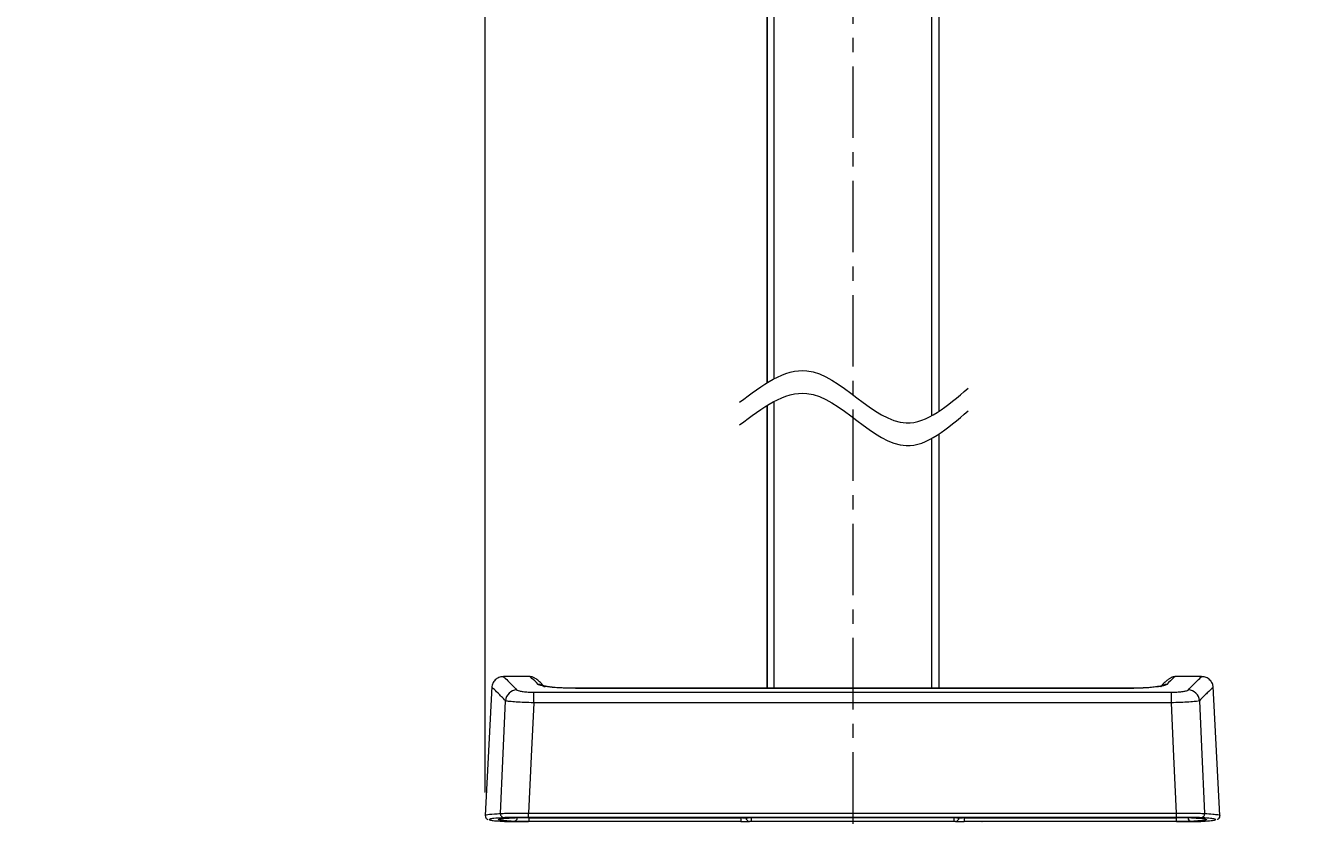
# Model space of a CAD drawing. Extents: x 0 to 1354, y 0 to 992.
# Drawn here: x 284.9 to 507.9, y 229.8 to 369.1 of the extents above; entities that cross this region are included whole.
import ezdxf

# ---------------------------------------------------------------- set-up
doc = ezdxf.new("R2010")
doc.units = 0
doc.header["$LTSCALE"] = 10
doc.header["$MEASUREMENT"] = 0
doc.header["$PDMODE"] = 3
doc.header["$PDSIZE"] = -10
doc.linetypes.add('CENTER', pattern=[2, 1.25, -0.25, 0.25, -0.25])
doc.layers.get('0').update_dxf_attribs({"linetype": 'CONTINUOUS'})
doc.layers.get('DEFPOINTS').update_dxf_attribs({"linetype": 'CONTINUOUS'})
doc.layers.add('치수', color=7, linetype='CONTINUOUS', lineweight=25)
doc.styles.add('Daelim Dimension', font='')
doc.styles.get('Daelim Dimension').set_extended_font_data('NanumGothic')
doc.dimstyles.new('DEFAULT', dxfattribs={"dimscale": 2, "dimtxt": 2, "dimasz": 2, "dimexe": 0, "dimexo": 2, "dimgap": 1, "dimtad": 1, "dimdec": 1, "dimzin": 9, "dimdsep": 46, "dimtxsty": 'Daelim Dimension', "dimcen": 0.5, "dimclrd": 252, "dimclre": 252, "dimclrt": 3, "dimadec": 1, "dimazin": 0, "dimtfac": 1, "dimtdec": 1, "dimtix": 1, "dimtmove": 0, "dimatfit": 3, "dimfxl": 1, "dimtolj": 1, "dimtzin": 1, "dimlwd": 9, "dimlwe": 9, "dimarcsym": 0})

# ---------------------------------------------------------------- blocks, each defined once
blk = doc.blocks.new('*D7')
at = {"layer": 'DEFPOINTS', "color": 0, "transparency": 16777216}
for p in [(365.27, 454.93), (507.9, 392.32), (365.27, 230.92)]:
    blk.add_point(p, dxfattribs=at)
at = {"layer": '치수', "color": 5, "lineweight": 9, "transparency": 16777216}
for p, q in [((365.27, 454.93), (284.88, 454.93)), ((365.27, 234.92), (365.27, 454.93)), ((503.9, 454.93), (369.27, 454.93)), ((507.9, 396.32), (507.9, 454.93))]:
    blk.add_line(p, q, dxfattribs=at)
at = {"layer": '치수', "color": 5, "transparency": 16777216}
for points in [[(369.27, 455.59), (369.27, 454.26), (365.27, 454.93)], [(503.9, 455.59), (503.9, 454.26), (507.9, 454.93)]]:
    blk.add_solid(points, dxfattribs=at)
at = {"layer": '치수', "color": 7, "transparency": 16777216, "insert": (323.08, 468.33), "char_height": 20, "attachment_point": 5, "style": 'Daelim Dimension'}
blk.add_mtext('\\A1;142.6', dxfattribs=at)

msp = doc.modelspace()

# ---------------------------------------------------------------- linework, layer by layer
at = {"color": 1, "linetype": 'CENTER', "lineweight": 0}
msp.add_line((429.59, 881.96), (429.59, 161.37), dxfattribs=at)
at = {"color": 7, "linetype": 'Continuous', "lineweight": 15}
for p, q in [((414.61, 373.06), (414.61, 306.62)), ((414.61, 306.62), (414.61, 373.06)), ((415.78, 373.07), (415.78, 307.29)), ((443.44, 300.88), (443.44, 373.11)), ((444.61, 372.53), (444.61, 301.59)), ((415.78, 303.32), (415.78, 253.15)), ((414.61, 302.65), (414.61, 253.15)), ((414.61, 253.15), (414.61, 302.65)), ((443.44, 253.15), (443.44, 296.91)), ((444.61, 297.62), (444.61, 253.15)), ((373.14, 255.19), (368.48, 255.19)), ((490.59, 255.19), (485.93, 255.19)), ((366.45, 253.44), (365.27, 230.92)), ((373.77, 250.62), (373.77, 252.48)), ((373.77, 252.48), (485.31, 252.48)), ((381.06, 253.15), (380.77, 253.16)), ((381.06, 253.14), (381.06, 253.15)), ((478.02, 253.15), (381.06, 253.15)), ((478.02, 253.14), (381.06, 253.14)), ((478.36, 253.16), (478.02, 253.15)), ((478.02, 253.14), (478.02, 253.15)), ((485.31, 250.62), (485.31, 252.48)), ((493.81, 230.92), (492.63, 253.44)), ((485.31, 250.62), (373.77, 250.62)), ((372.89, 230.54), (372.89, 231.28)), ((372.89, 231.28), (486.19, 231.28)), ((486.19, 230.54), (372.89, 230.54)), ((372.9, 230.51), (372.9, 230.53)), ((372.9, 230.53), (486.19, 230.53)), ((372.9, 230.51), (372.9, 229.84)), ((372.9, 230.51), (410.01, 230.51)), ((410.01, 229.84), (372.9, 229.84)), ((410.01, 230.51), (410.01, 230.53)), ((410.01, 230.51), (410.01, 229.84)), ((410.91, 230.5), (410.91, 230.53)), ((411.81, 230.53), (411.81, 230.52)), ((411.81, 230.52), (447.27, 230.52)), ((411.81, 230.52), (411.81, 229.85)), ((447.27, 229.85), (411.81, 229.85)), ((447.27, 230.52), (447.27, 230.53)), ((447.27, 230.52), (447.27, 229.85)), ((448.17, 230.53), (448.17, 230.5)), ((449.08, 230.53), (449.07, 230.51)), ((449.07, 230.51), (486.19, 230.51)), ((449.07, 230.51), (449.07, 229.84)), ((486.19, 229.84), (449.07, 229.84)), ((486.19, 230.54), (486.19, 231.28)), ((486.19, 230.53), (486.19, 230.51)), ((486.19, 229.84), (486.19, 230.51))]:
    msp.add_line(p, q, dxfattribs=at)
at = {"color": 7, "linetype": 'Continuous', "lineweight": 15, "flags": 128}
for points in [[(367.95, 231.25), (368.37, 240.48), (368.84, 250.98)], [(373.77, 250.62), (373.34, 241.2), (372.89, 231.28)], [(486.19, 231.28), (485.74, 241.2), (485.31, 250.62)], [(490.24, 250.98), (490.6, 242.9), (491.13, 231.25)]]:
    msp.add_lwpolyline(points, dxfattribs=at)
at = {"color": 7, "linetype": 'Continuous', "lineweight": 15}
for centre, radius, start, end in [((370.86, 250.83), 2.03, 91.1905, 175.73), ((374.59, 252.35), 1.48, 46.1247, 90.7051), ((484.49, 252.35), 1.47, 89.276, 134.8162), ((488.22, 250.83), 2.03, 4.2684, 88.8129), ((368.65, 231.21), 0.698, 176.7481, 269.5958), ((370.22, 230.56), 0.697, 270.3638, 357.3017), ((411.57, 230.51), 0.666, 180.9593, 266.8877), ((447.51, 230.51), 0.666, 273.1123, 359.0407), ((488.86, 230.56), 0.697, 182.6985, 269.636), ((490.44, 231.21), 0.698, 270.4044, 3.252)]:
    msp.add_arc(centre, radius, start, end, dxfattribs=at)
for centre, major_axis, ratio, start_param, end_param in [((410, 230.56), (-1, 0.04), 0.04501, 1.577096, 2.698664), ((410, 229.86), (-1.7, 0), 0.008727, 1.573536, 2.695103), ((411.81, 230.55), (0.999, 0.037), 0.02786, 3.588978, 4.710545), ((411.81, 229.85), (-0.3, 0), 0.008727, -1.568057, -0.44649), ((447.27, 230.55), (-0.999, 0.037), 0.02786, 1.57264, 2.694207), ((447.27, 229.85), (0.3, 0), 0.008727, 0.44649, 1.568057), ((449.08, 229.86), (1.7, 0), 0.008727, 3.588082, 4.70965), ((449.08, 230.56), (1, 0.04), 0.04501, 3.584522, 4.706089)]:
    msp.add_ellipse(centre, major_axis=major_axis, ratio=ratio, start_param=start_param, end_param=end_param, dxfattribs=at)
for points in [[(409.78, 303.21), (421.56, 308.73), (438.93, 299.59), (449.75, 305.68)], [(409.78, 299.24), (421.56, 304.76), (438.93, 295.62), (449.75, 301.71)]]:
    msp.add_spline(points, degree=3, dxfattribs=at)
for points, knots in [([(368.48, 255.18), (368.32, 255.18), (367.96, 255.17), (367.3, 254.89), (366.77, 254.36), (366.49, 253.75), (366.46, 253.42), (366.45, 253.28)], [0, 0, 0, 0, 0.171691, 0.396688, 0.627171, 0.841438, 1, 1, 1, 1]), ([(368.48, 255.16), (368.53, 255.13), (368.65, 255.06), (369.43, 254.3), (370.36, 253.34), (370.82, 252.85)], [0, 0, 0, 0, 0.306169, 0.652387, 1, 1, 1, 1]), ([(374.57, 253.82), (374.14, 254.25), (373.34, 255.05), (373.2, 255.12), (373.14, 255.15)], [0, 0, 0, 0, 0.533582, 1, 1, 1, 1]), ([(375.75, 253.33), (375.6, 253.48), (375.16, 253.96), (374.59, 254.48), (374.19, 254.79), (373.91, 254.98), (373.69, 255.07), (373.46, 255.18), (373.21, 255.18), (373.15, 255.18)], [0, 0, 0, 0, 0.150467, 0.469671, 0.786953, 0.878236, 0.943895, 0.985566, 1, 1, 1, 1]), ([(485.92, 255.18), (485.87, 255.18), (485.68, 255.18), (485.49, 255.11), (485.28, 255.03), (485.11, 254.93), (484.88, 254.78), (484.52, 254.49), (484.01, 254.05), (483.56, 253.57), (483.38, 253.38)], [0, 0, 0, 0, 0.011282, 0.043705, 0.087316, 0.15342, 0.265306, 0.499373, 0.805305, 1, 1, 1, 1]), ([(485.93, 255.13), (485.87, 255.11), (485.76, 255.06), (484.95, 254.26), (484.51, 253.82)], [0, 0, 0, 0, 0.4502482, 1, 1, 1, 1]), ([(488.26, 252.85), (488.74, 253.35), (489.7, 254.35), (490.46, 255.09), (490.55, 255.13), (490.59, 255.14)], [0, 0, 0, 0, 0.360684, 0.722935, 1, 1, 1, 1]), ([(492.63, 253.27), (492.63, 253.3), (492.64, 253.5), (492.51, 254.01), (492.09, 254.65), (491.45, 255.07), (490.88, 255.2), (490.65, 255.18), (490.59, 255.18)], [0, 0, 0, 0, 0.039638, 0.253263, 0.477938, 0.722253, 0.923038, 1, 1, 1, 1]), ([(368.84, 250.98), (368.37, 251.46), (367.42, 252.43), (366.69, 253.13), (366.36, 253.42), (366.45, 253.28), (366.45, 253.28)], [0, 0, 0, 0, 0.326066, 0.653436, 0.987222, 1, 1, 1, 1]), ([(370.82, 252.85), (370.84, 252.84), (370.91, 252.78), (371.23, 252.68), (371.9, 252.57), (372.78, 252.49), (373.44, 252.48), (373.77, 252.48)], [0, 0, 0, 0, 0.075886, 0.311225, 0.541999, 0.771179, 1, 1, 1, 1]), ([(381.06, 253.14), (380.33, 253.15), (378.87, 253.17), (376.92, 253.31), (375.44, 253.51), (374.75, 253.69), (374.61, 253.8), (374.57, 253.82)], [0, 0, 0, 0, 0.22822, 0.456689, 0.686532, 0.917789, 1, 1, 1, 1]), ([(380.77, 253.16), (380.54, 253.16), (379.85, 253.16), (378.74, 253.2), (377.51, 253.28), (376.52, 253.39), (375.82, 253.49), (375.4, 253.59), (375.35, 253.61), (375.32, 253.61)], [0, 0, 0, 0, 0.086625, 0.261843, 0.437104, 0.612118, 0.765766, 0.902344, 1, 1, 1, 1]), ([(484.51, 253.82), (484.36, 253.75), (484.06, 253.59), (482.74, 253.37), (480.93, 253.21), (479.25, 253.14), (478.27, 253.14), (478.02, 253.14)], [0, 0, 0, 0, 0.231352, 0.462337, 0.693051, 0.922727, 1, 1, 1, 1]), ([(483.75, 253.61), (483.75, 253.61), (483.77, 253.62), (483.61, 253.56), (483.23, 253.49), (482.54, 253.38), (481.58, 253.28), (480.39, 253.2), (479.29, 253.16), (478.59, 253.16), (478.36, 253.16)], [0, 0, 0, 0, 0.021737, 0.119643, 0.246119, 0.395759, 0.5633, 0.73522, 0.911117, 1, 1, 1, 1]), ([(485.31, 252.48), (485.39, 252.48), (485.79, 252.48), (486.53, 252.51), (487.39, 252.59), (488.03, 252.71), (488.18, 252.81), (488.26, 252.85)], [0, 0, 0, 0, 0.052089, 0.283024, 0.519083, 0.759355, 1, 1, 1, 1]), ([(492.63, 253.27), (492.58, 253.26), (492.49, 253.23), (491.7, 252.47), (490.72, 251.48), (490.24, 250.98)], [0, 0, 0, 0, 0.318044, 0.658277, 1, 1, 1, 1]), ([(373.77, 250.62), (373.22, 250.64), (372.12, 250.66), (370.65, 250.74), (369.53, 250.84), (369, 250.92), (368.87, 250.97), (368.84, 250.98)], [0, 0, 0, 0, 0.230595, 0.46091, 0.691415, 0.924939, 1, 1, 1, 1]), ([(490.24, 250.98), (490.1, 250.94), (489.84, 250.87), (488.77, 250.77), (487.34, 250.68), (486.11, 250.64), (485.44, 250.62), (485.31, 250.62)], [0, 0, 0, 0, 0.238398, 0.477924, 0.714844, 0.947517, 1, 1, 1, 1]), ([(365.28, 230.91), (365.3, 230.76), (365.36, 230.44), (365.6, 230.27), (365.7, 230.21), (365.74, 230.2), (365.75, 230.2)], [0, 0, 0, 0, 0.286503, 0.577963, 0.925953, 1, 1, 1, 1]), ([(365.3, 230.92), (365.34, 230.96), (365.45, 231.04), (366.44, 231.15), (367.58, 231.22), (367.95, 231.25)], [0, 0, 0, 0, 0.30944, 0.776505, 1, 1, 1, 1]), ([(368.64, 230.51), (368.1, 230.47), (367.01, 230.4), (366.16, 230.3), (366.13, 230.22), (365.91, 230.18), (366.18, 230.13), (366.27, 230.05), (367.13, 229.96), (368.14, 229.89), (368.64, 229.86)], [0, 0, 0, 0, 0.172028, 0.344476, 0.453905, 0.51485, 0.572061, 0.685631, 0.842656, 1, 1, 1, 1]), ([(367.71, 230.14), (367.63, 230.15), (367.51, 230.18), (367.62, 230.21), (367.65, 230.22)], [0, 0, 0, 0, 0.702867, 1, 1, 1, 1]), ([(367.65, 230.22), (367.71, 230.24), (367.85, 230.31), (368.7, 230.4), (369.72, 230.47), (370.23, 230.51)], [0, 0, 0, 0, 0.294646, 0.646956, 1, 1, 1, 1]), ([(370.23, 229.86), (369.69, 229.9), (368.61, 229.97), (367.83, 230.06), (367.74, 230.12), (367.71, 230.14)], [0, 0, 0, 0, 0.402693, 0.806358, 1, 1, 1, 1]), ([(367.95, 231.25), (367.97, 231.25), (368.09, 231.26), (368.58, 231.27), (369.71, 231.29), (371.16, 231.29), (372.27, 231.29), (372.83, 231.28), (372.89, 231.28)], [0, 0, 0, 0, 0.054999, 0.290988, 0.527058, 0.763396, 0.975425, 1, 1, 1, 1]), ([(372.89, 230.54), (372.41, 230.54), (371.44, 230.54), (370.16, 230.53), (369.18, 230.52), (368.76, 230.52), (368.66, 230.51), (368.64, 230.51)], [0, 0, 0, 0, 0.236383, 0.472779, 0.708904, 0.944974, 1, 1, 1, 1]), ([(368.64, 229.86), (368.76, 229.86), (368.99, 229.85), (369.91, 229.84), (371.12, 229.83), (372.19, 229.83), (372.78, 229.83), (372.89, 229.83)], [0, 0, 0, 0, 0.2363848, 0.4727828, 0.7089081, 0.9449806, 1, 1, 1, 1]), ([(370.23, 230.51), (370.3, 230.51), (370.45, 230.51), (371.02, 230.52), (371.79, 230.53), (372.45, 230.53), (372.83, 230.53), (372.9, 230.53)], [0, 0, 0, 0, 0.236382, 0.472775, 0.708897, 0.944965, 1, 1, 1, 1]), ([(372.9, 229.84), (372.59, 229.84), (371.99, 229.84), (371.18, 229.85), (370.57, 229.85), (370.3, 229.86), (370.24, 229.86), (370.23, 229.86)], [0, 0, 0, 0, 0.236383, 0.472778, 0.708901, 0.944971, 1, 1, 1, 1]), ([(452.08, 229.77), (452.09, 229.77), (452.14, 229.79), (452.18, 229.83), (452.21, 229.86)], [0, 0, 0, 0, 0.252981, 1, 1, 1, 1]), ([(486.19, 231.28), (486.32, 231.28), (487.01, 231.29), (488.24, 231.29), (489.67, 231.29), (490.67, 231.27), (491.04, 231.26), (491.12, 231.25), (491.13, 231.25)], [0, 0, 0, 0, 0.054994, 0.290984, 0.527055, 0.763394, 0.975449, 1, 1, 1, 1]), ([(490.44, 230.51), (490.32, 230.51), (490.09, 230.52), (489.18, 230.53), (487.96, 230.54), (486.89, 230.54), (486.3, 230.54), (486.19, 230.54)], [0, 0, 0, 0, 0.236386, 0.472783, 0.708909, 0.944981, 1, 1, 1, 1]), ([(486.19, 230.53), (486.49, 230.53), (487.1, 230.53), (487.9, 230.52), (488.52, 230.52), (488.78, 230.51), (488.84, 230.51), (488.86, 230.51)], [0, 0, 0, 0, 0.236382, 0.472777, 0.7089, 0.944971, 1, 1, 1, 1]), ([(488.86, 229.86), (488.78, 229.86), (488.64, 229.85), (488.06, 229.85), (487.3, 229.84), (486.63, 229.84), (486.26, 229.84), (486.19, 229.84)], [0, 0, 0, 0, 0.236381, 0.472775, 0.708897, 0.944965, 1, 1, 1, 1]), ([(486.19, 229.83), (486.67, 229.83), (487.64, 229.83), (488.93, 229.83), (489.9, 229.84), (490.32, 229.85), (490.42, 229.86), (490.44, 229.86)], [0, 0, 0, 0, 0.236383, 0.472779, 0.708904, 0.944974, 1, 1, 1, 1]), ([(488.86, 230.51), (489.4, 230.47), (490.48, 230.4), (491.29, 230.3), (491.38, 230.24), (491.42, 230.21)], [0, 0, 0, 0, 0.377877, 0.756668, 1, 1, 1, 1]), ([(491.37, 230.13), (491.32, 230.11), (491.19, 230.05), (490.38, 229.96), (489.36, 229.9), (488.86, 229.86)], [0, 0, 0, 0, 0.246292, 0.622753, 1, 1, 1, 1]), ([(490.44, 229.86), (490.98, 229.9), (492.07, 229.97), (492.89, 230.06), (492.94, 230.14), (493.19, 230.18), (492.93, 230.24), (492.85, 230.31), (491.95, 230.41), (490.94, 230.48), (490.44, 230.51)], [0, 0, 0, 0, 0.172028, 0.344476, 0.425659, 0.51485, 0.549664, 0.685631, 0.842656, 1, 1, 1, 1]), ([(491.13, 231.25), (491.65, 231.21), (492.67, 231.14), (493.51, 231.04), (493.9, 230.97), (493.8, 230.93), (493.79, 230.92)], [0, 0, 0, 0, 0.3157283, 0.6314568, 0.9740876, 1, 1, 1, 1]), ([(491.42, 230.21), (491.47, 230.2), (491.57, 230.18), (491.44, 230.15), (491.37, 230.13)], [0, 0, 0, 0, 0.473908, 1, 1, 1, 1]), ([(493.32, 230.19), (493.37, 230.21), (493.45, 230.25), (493.63, 230.37), (493.85, 230.72), (493.8, 230.89), (493.79, 230.92)], [0, 0, 0, 0, 0.344321, 0.663622, 0.942573, 1, 1, 1, 1])]:
    msp.add_open_spline(points, degree=3, knots=knots, dxfattribs=at)

# ---------------------------------------------------------------- dimensions: what is measured, and where the dimension line sits
at = {"layer": '치수', "color": 5}
dim = msp.add_linear_dim(base=(365.27, 454.93), p1=(507.9, 392.32), p2=(365.27, 230.92), dimstyle='DEFAULT', override={"dimtxt": 10, "dimclrd": 5, "dimclre": 5, "dimclrt": 7}, dxfattribs=at)
dim.commit()
dim.dimension.update_dxf_attribs({"geometry": '*D7', "text_midpoint": (323.08, 454.93), "dimtype": 160})

doc.saveas('drawing.dxf')
